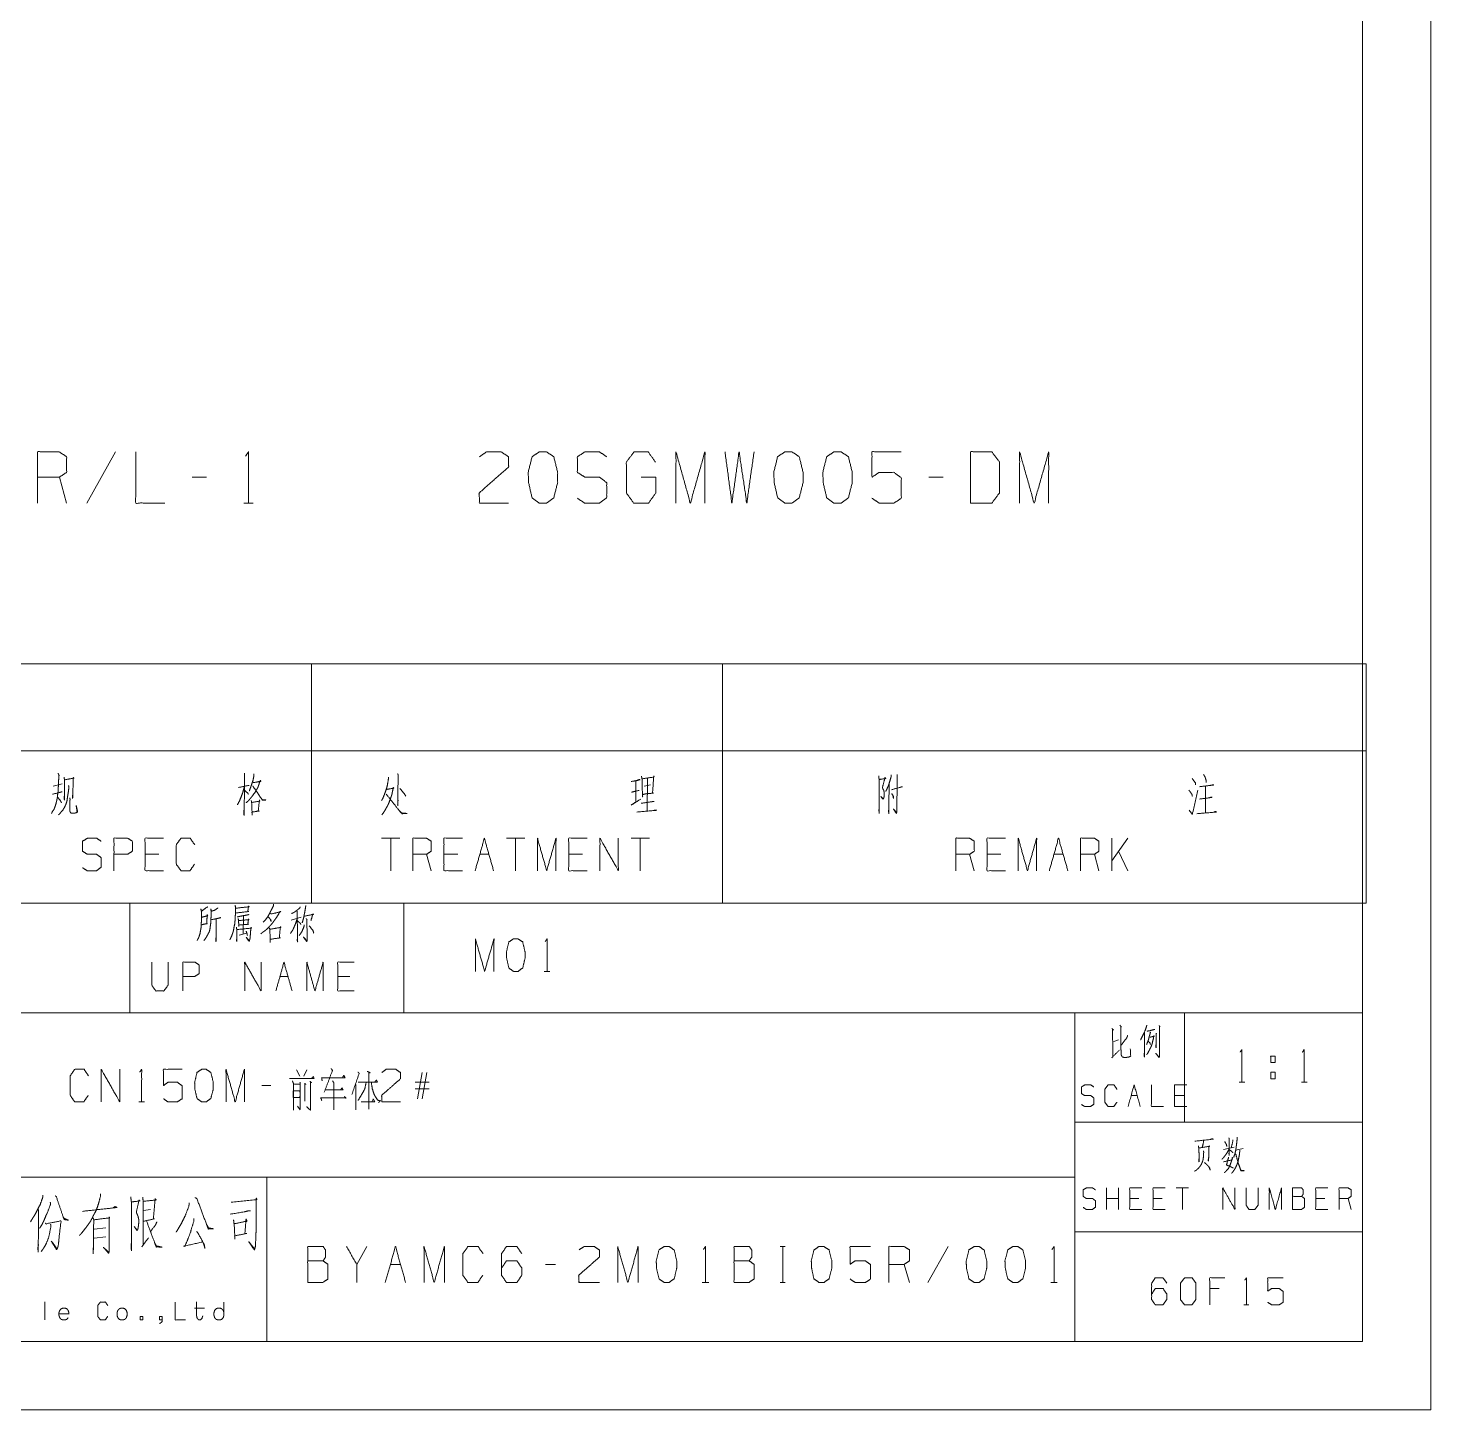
# Model space of a CAD drawing. Header units: millimetres. Extents: x 0 to 420, y 0 to 297.
# Drawn here: x 317.6 to 420, y 0 to 100.9 of the extents above; entities that cross this region are included whole.
import ezdxf

# ---------------------------------------------------------------- set-up
doc = ezdxf.new("R2010")
doc.units = ezdxf.units.MM
doc.layers.add('101', color=7, linetype='Continuous', true_color=0xffffff)

msp = doc.modelspace()

# ---------------------------------------------------------------- linework, layer by layer
at = {"layer": '101', "color": 133, "linetype": 'Continuous', "lineweight": 18}
for p, q in [((420, 0), (420, 297)), ((415, 5), (415, 292)), ((235, 37), (415, 37)), ((325, 37), (325, 29)), ((345, 37), (345, 29)), ((235, 29), (415, 29)), ((394, 29), (394, 5)), ((402, 29), (402, 21)), ((394, 21), (415, 21)), ((285, 17), (394, 17)), ((335, 17), (335, 5)), ((394, 13), (415, 13)), ((25, 5), (415, 5)), ((235, 5), (415, 5)), ((0, 0), (420, 0))]:
    msp.add_line(p, q, dxfattribs=at)
at = {"layer": '101', "color": 72, "linetype": 'Continuous', "lineweight": 18}
for p, q in [((323.97, 69.95), (321.86, 66.21)), ((320.39, 66.21), (319.86, 68.1)), ((330.61, 68.1), (329.55, 68.1)), ((384.39, 68.1), (383.33, 68.1)), ((333.33, 66.21), (334, 66.21)), ((313.28, 54.47), (338.28, 54.47)), ((338.28, 54.47), (368.28, 54.47)), ((338.28, 54.47), (338.28, 48.12)), ((368.28, 54.47), (415.28, 54.47)), ((368.28, 54.47), (368.28, 48.12)), ((415.28, 54.47), (415.28, 48.12)), ((313.28, 48.12), (338.28, 48.12)), ((338.28, 48.12), (368.28, 48.12)), ((338.28, 48.12), (338.28, 37)), ((368.28, 48.12), (368.28, 37)), ((368.28, 48.12), (415.28, 48.12)), ((415.28, 48.12), (415.28, 37)), ((362.79, 46.1), (362.77, 43.7)), ((319.41, 45.55), (320.07, 45.7)), ((362.56, 45.55), (363.03, 45.65)), ((403.54, 45.53), (403.54, 43.6)), ((344.73, 41.74), (343.39, 41.74)), ((344.06, 41.74), (344.06, 39.37)), ((353.84, 41.74), (352.5, 41.74)), ((353.17, 41.74), (353.17, 39.37)), ((362.94, 41.74), (361.6, 41.74)), ((362.27, 41.74), (362.27, 39.37)), ((397.86, 41.74), (396.7, 40.09)), ((396.7, 39.37), (396.7, 41.74)), ((327.13, 40.57), (326.12, 40.57)), ((347.01, 39.37), (346.67, 40.57)), ((348.95, 40.57), (347.94, 40.57)), ((350.55, 40.57), (351.23, 40.57)), ((358.06, 40.57), (357.05, 40.57)), ((386.66, 39.37), (386.32, 40.57)), ((388.6, 40.57), (387.59, 40.57)), ((392.48, 40.57), (393.15, 40.57)), ((395.76, 39.37), (395.43, 40.57)), ((397.86, 39.37), (397.19, 40.79)), ((313.28, 37), (338.28, 37)), ((338.28, 37), (368.28, 37)), ((368.28, 37), (415.28, 37)), ((333.3, 36.06), (333.28, 34.76)), ((336.79, 35.77), (337.51, 35.97)), ((333, 34.67), (333.55, 34.82)), ((355.25, 32.02), (355.68, 32.02)), ((335.96, 31.65), (336.56, 31.65)), ((341.08, 31.65), (340.19, 31.65)), ((396.85, 26.89), (397.18, 27.01)), ((337.17, 24.82), (337.41, 24.37)), ((337.93, 24.82), (337.71, 24.37)), ((346.01, 22.72), (346.34, 24.64)), ((346.7, 24.64), (346.36, 22.72)), ((408.3, 24.66), (408.3, 24.18)), ((408.3, 24.66), (408.63, 24.66)), ((335.31, 23.69), (334.64, 23.69)), ((341.51, 23.77), (341.51, 21.92)), ((346.86, 23.92), (345.85, 23.92)), ((405.99, 23.93), (406.41, 23.93)), ((410.54, 23.93), (410.96, 23.93)), ((340.77, 22.74), (340.68, 22.92)), ((342.76, 22.69), (342.67, 22.49)), ((346.86, 23.44), (345.85, 23.44)), ((398.11, 22.95), (398.56, 22.95)), ((401.95, 22.95), (401.28, 22.95)), ((325.66, 22.49), (326.08, 22.49)), ((337.25, 22.19), (337.43, 21.92)), ((404.85, 19.02), (405.64, 19.19)), ((405.76, 18.96), (406.3, 19.08)), ((396.32, 14.64), (396.32, 16.21)), ((397.2, 15.44), (396.32, 15.44)), ((397.2, 14.64), (397.2, 16.21)), ((398.68, 15.44), (398.01, 15.44)), ((400.38, 15.44), (399.71, 15.44)), ((402.3, 16.21), (401.41, 16.21)), ((401.85, 16.21), (401.85, 14.64)), ((412.26, 15.44), (411.59, 15.44)), ((414.18, 14.64), (413.95, 15.44)), ((323.93, 14.85), (323.73, 14.74)), ((326.51, 14.64), (326, 14.57)), ((323.25, 13.29), (322.39, 13.19)), ((322.39, 12.53), (323.25, 12.64)), ((342.31, 11.93), (341.57, 10.63)), ((372.49, 11.93), (372.86, 11.93)), ((372.69, 11.93), (372.69, 9.31)), ((384.75, 11.93), (383.26, 9.31)), ((344.03, 10.63), (344.77, 10.63)), ((356.09, 10.63), (355.35, 10.63)), ((381.92, 9.31), (381.55, 10.63)), ((366.8, 9.31), (367.27, 9.31)), ((372.49, 9.31), (372.86, 9.31)), ((392.26, 9.31), (392.72, 9.31)), ((404.54, 8.86), (403.85, 8.86)), ((318.79, 7.89), (318.79, 6.57)), ((329.73, 7.44), (330.46, 7.44)), ((406.35, 7.68), (406.7, 7.68))]:
    msp.add_line(p, q, dxfattribs=at)
for points, knots in [([(318.27, 66.21), (318.27, 69.95), (319.86, 69.95), (320.39, 69.59), (320.39, 68.45), (319.86, 68.1), (318.27, 68.1)], [0, 0, 0.400952, 0.571035, 0.639278, 0.761673, 0.829917, 1, 1]), ([(325.44, 69.95), (325.44, 66.21), (327.56, 66.21)], [0, 0, 0.638733, 1, 1]), ([(333.45, 69.63), (333.67, 69.95), (333.67, 66.21)], [0, 0, 0.09349, 1, 1]), ([(350.54, 69.59), (351.04, 69.95), (352.12, 69.95), (352.65, 69.59), (352.65, 68.84), (350.51, 66.95), (350.54, 66.21), (352.65, 66.21)], [0, 0, 0.069691, 0.192975, 0.265273, 0.350226, 0.674741, 0.759753, 1, 1]), ([(355.43, 66.21), (355.96, 66.6), (356.24, 67.7), (356.24, 68.45), (355.96, 69.59), (355.43, 69.95), (354.9, 69.95), (354.37, 69.59), (354.09, 68.45), (354.12, 67.7), (354.37, 66.6), (354.9, 66.21), (355.43, 66.21)], [0, 0, 0.067524, 0.18397, 0.260583, 0.380942, 0.446139, 0.500306, 0.565502, 0.685862, 0.762527, 0.878309, 0.945833, 1, 1]), ([(357.68, 66.56), (358.21, 66.21), (359.29, 66.21), (359.82, 66.6), (359.82, 67.7), (359.29, 68.1), (358.23, 68.1), (357.68, 68.45), (357.68, 69.59), (358.23, 69.95), (359.29, 69.95), (359.82, 69.59)], [0, 0, 0.068037, 0.184054, 0.25452, 0.372335, 0.4428, 0.555844, 0.626371, 0.748393, 0.81892, 0.931963, 1, 1]), ([(362.35, 68.1), (363.41, 68.1), (363.41, 66.95), (362.88, 66.21), (361.79, 66.21), (361.26, 66.95), (361.26, 69.2), (361.82, 69.95), (362.85, 69.95), (363.38, 69.2)], [0, 0, 0.103295, 0.214796, 0.30426, 0.410277, 0.499741, 0.718897, 0.809959, 0.910534, 1, 1]), ([(364.88, 66.21), (364.88, 69.95), (365.93, 66.21), (366.99, 69.95), (366.99, 66.21)], [0, 0, 0.245192, 0.5, 0.754808, 1, 1]), ([(368.46, 69.95), (368.96, 66.21), (369.49, 69.95), (370.05, 66.21), (370.58, 69.95)], [0, 0, 0.249745, 0.499742, 0.750004, 1, 1]), ([(373.35, 66.21), (373.88, 66.6), (374.16, 67.7), (374.16, 68.45), (373.88, 69.59), (373.35, 69.95), (372.83, 69.95), (372.3, 69.59), (372.02, 68.45), (372.05, 67.7), (372.3, 66.6), (372.83, 66.21), (373.35, 66.21)], [0, 0, 0.067527, 0.183973, 0.260585, 0.380944, 0.446144, 0.500306, 0.565506, 0.685865, 0.76253, 0.87831, 0.945837, 1, 1]), ([(376.94, 66.21), (377.47, 66.6), (377.75, 67.7), (377.75, 68.45), (377.47, 69.59), (376.94, 69.95), (376.41, 69.95), (375.88, 69.59), (375.6, 68.45), (375.63, 67.7), (375.88, 66.6), (376.41, 66.21), (376.94, 66.21)], [0, 0, 0.067524, 0.18397, 0.260583, 0.380942, 0.446139, 0.500306, 0.565502, 0.685862, 0.762527, 0.878309, 0.945833, 1, 1]), ([(379.19, 66.56), (379.72, 66.21), (380.8, 66.21), (381.33, 66.56), (381.33, 68.06), (380.8, 68.45), (379.72, 68.45), (379.19, 68.1), (379.19, 69.95), (381.33, 69.95)], [0, 0, 0.062229, 0.168343, 0.230572, 0.376815, 0.441266, 0.547379, 0.609609, 0.790489, 1, 1]), ([(386.39, 66.21), (387.94, 66.21), (388.5, 66.95), (388.5, 69.2), (387.94, 69.95), (386.39, 69.95), (386.39, 66.21)], [0, 0, 0.142134, 0.22716, 0.43179, 0.516817, 0.658951, 1, 1]), ([(389.97, 66.21), (389.97, 69.95), (391.03, 66.21), (392.09, 69.95), (392.09, 66.21)], [0, 0, 0.245192, 0.5, 0.754808, 1, 1]), ([(319.77, 46.48), (319.84, 46.33), (319.82, 46.25), (319.8, 45.75), (319.78, 45.4), (319.77, 45.15), (319.73, 44.9), (319.71, 44.68), (319.66, 44.45), (319.61, 44.25), (319.54, 44.03), (319.47, 43.85), (319.36, 43.7), (319.29, 43.55)], [0, 0, 0.054645, 0.080038, 0.244905, 0.360387, 0.442975, 0.526177, 0.600549, 0.676723, 0.744905, 0.822624, 0.884819, 0.945353, 1, 1]), ([(320.21, 46.2), (320.23, 46.03), (320.23, 44.53), (320.21, 44.63), (320.23, 44.88)], [0, 0, 0.086729, 0.826348, 0.876422, 1, 1]), ([(320.24, 46), (320.93, 46.13), (320.88, 46.18), (320.88, 46.05), (320.84, 45), (320.83, 44.63), (320.81, 44.75), (320.83, 44.88)], [0, 0, 0.271857, 0.300144, 0.348651, 0.756339, 0.902021, 0.951011, 1, 1]), ([(333.37, 46.5), (333.39, 46.35), (333.35, 43.43), (333.32, 43.55), (333.35, 43.88)], [0, 0, 0.04275, 0.870701, 0.907469, 1, 1]), ([(334.06, 46.45), (334.06, 46.3), (334.01, 46), (333.89, 45.65), (333.8, 45.38), (333.73, 45.2)], [0, 0, 0.115079, 0.348803, 0.633598, 0.855204, 1, 1]), ([(343.9, 46.2), (343.88, 46.05), (343.8, 45.55), (343.69, 45.2), (343.6, 44.95), (343.5, 44.7), (343.39, 44.5)], [0, 0, 0.084492, 0.368532, 0.573117, 0.721449, 0.873366, 1, 1]), ([(344.56, 46.45), (344.61, 46.33), (344.59, 46.2), (344.57, 44.13), (344.56, 44.25), (344.59, 44.53)], [0, 0, 0.049544, 0.095608, 0.852769, 0.898833, 1, 1]), ([(362.36, 46.28), (362.4, 46.08), (362.41, 45.45), (362.45, 44.75), (362.43, 44.93), (362.8, 45), (363.25, 45.03), (363.17, 45.05), (363.26, 46.3), (363.28, 46.23), (363.23, 46.2), (362.41, 46.08)], [0, 0, 0.042201, 0.172116, 0.317748, 0.354293, 0.432972, 0.524928, 0.540508, 0.800883, 0.816894, 0.829078, 1, 1]), ([(379.68, 46.3), (379.71, 46.05), (379.71, 43.55), (379.7, 43.78), (379.71, 43.95)], [0, 0, 0.080051, 0.872679, 0.944235, 1, 1]), ([(379.73, 46.03), (380.21, 46.1), (380.14, 46.18), (379.96, 45.45), (379.98, 45.35), (380.05, 45.23), (380.08, 45.1), (380.08, 44.8), (380.05, 44.68), (380, 44.58), (379.84, 44.78), (380.01, 44.63)], [0, 0, 0.176437, 0.214081, 0.48664, 0.523729, 0.576181, 0.623631, 0.733207, 0.780657, 0.821994, 0.915334, 1, 1]), ([(380.58, 46.38), (380.58, 46.2), (380.49, 45.9), (380.39, 45.58), (380.28, 45.33), (380.19, 45.15)], [0, 0, 0.134901, 0.375994, 0.639526, 0.848865, 1, 1]), ([(381.02, 46.4), (381.04, 46.23), (381, 43.8), (381, 43.65), (380.97, 43.55), (380.76, 43.88), (380.99, 43.6)], [0, 0, 0.048808, 0.721805, 0.763428, 0.792861, 0.900557, 1, 1]), ([(402.57, 46.1), (402.8, 45.78), (402.81, 45.63)], [0, 0, 0.724912, 1, 1]), ([(403.4, 46.4), (403.5, 46.23), (403.56, 46.05), (403.59, 45.95), (403.59, 45.8)], [0, 0, 0.317983, 0.602111, 0.766918, 1, 1]), ([(319.36, 44.95), (320.07, 45.13), (320.01, 45.13), (320, 45.1)], [0, 0, 0.896982, 0.962279, 1, 1]), ([(320.53, 45.58), (320.56, 45.5), (320.53, 45.2), (320.47, 44.83), (320.42, 44.48), (320.35, 44.25), (320.24, 44), (320.12, 43.8), (320.01, 43.68), (319.89, 43.53), (319.8, 43.45)], [0, 0, 0.035516, 0.164907, 0.327134, 0.478766, 0.579788, 0.696109, 0.796849, 0.867063, 0.950352, 1, 1]), ([(333.37, 45.5), (333.25, 45.08), (333.14, 44.78), (333.02, 44.48), (332.86, 44.18)], [0, 0, 0.310642, 0.533953, 0.76169, 1, 1]), ([(332.93, 45.45), (332.97, 45.45), (333.71, 45.6)], [0, 0, 0.044616, 1, 1]), ([(333.37, 45.25), (333.62, 45.03), (333.66, 44.95)], [0, 0, 0.80133, 1, 1]), ([(333.99, 45.85), (334.04, 45.8), (334.57, 45.9), (334.54, 45.98), (334.45, 45.73), (334.36, 45.45), (334.26, 45.28), (334.17, 45.13), (333.92, 44.78), (333.81, 44.65), (333.67, 44.48), (333.5, 44.33)], [0, 0, 0.027219, 0.228752, 0.259719, 0.358753, 0.466633, 0.54306, 0.608079, 0.768168, 0.829394, 0.913418, 1, 1]), ([(333.97, 45.55), (334.01, 45.53), (334.68, 44.53), (334.95, 44.53), (334.68, 44.55), (334.59, 44.68)], [0, 0, 0.022404, 0.645767, 0.782971, 0.920784, 1, 1]), ([(343.73, 45.3), (344.29, 45.4), (344.24, 45.45), (344.2, 45.23), (344.13, 44.9), (344.06, 44.7), (343.96, 44.43), (343.87, 44.2), (343.73, 43.95), (343.62, 43.75), (343.41, 43.45)], [0, 0, 0.202445, 0.228131, 0.308406, 0.425636, 0.500401, 0.604286, 0.689485, 0.790719, 0.870505, 1, 1]), ([(344.72, 45.38), (344.75, 45.35), (345.07, 44.95), (345.16, 44.8)], [0, 0, 0.059427, 0.761005, 1, 1]), ([(361.62, 45.88), (362.26, 46), (362.2, 46.03), (361.95, 45.93), (361.95, 44.38), (361.6, 44.15), (362.31, 44.6)], [0, 0, 0.171498, 0.186996, 0.257587, 0.667524, 0.778349, 1, 1]), ([(362.2, 45.23), (362.18, 45.23), (361.64, 45.1)], [0, 0, 0.030522, 1, 1]), ([(380.44, 45.7), (380.42, 43.53), (380.4, 43.73), (380.42, 43.88)], [0, 0, 0.860769, 0.940226, 1, 1]), ([(380.62, 45.28), (381.41, 45.5), (381.36, 45.5), (381.2, 45.43)], [0, 0, 0.783148, 0.833402, 1, 1]), ([(402.32, 45.25), (402.41, 45.15), (402.51, 45), (402.57, 44.9), (402.58, 44.8)], [0, 0, 0.250921, 0.596272, 0.809091, 1, 1]), ([(402.35, 43.78), (402.58, 43.5), (402.97, 45.25)], [0, 0, 0.166598, 1, 1]), ([(403.1, 45.5), (403.91, 45.6), (404.14, 45.63), (404.07, 45.65), (403.98, 45.6)], [0, 0, 0.667715, 0.856109, 0.917228, 1, 1]), ([(319.73, 44.75), (319.94, 44.48), (320.01, 44.33)], [0, 0, 0.676817, 1, 1]), ([(320.62, 44.68), (320.65, 44.58), (320.63, 44.5), (320.62, 43.8), (320.63, 43.7), (320.67, 43.63), (320.7, 43.58), (321, 43.58), (321.09, 43.6), (321.2, 43.65), (321.09, 44.13), (321.16, 43.63)], [0, 0, 0.040324, 0.069618, 0.335836, 0.374443, 0.405965, 0.42925, 0.543484, 0.578399, 0.622978, 0.808014, 1, 1]), ([(333.87, 44.5), (333.9, 44.33), (333.94, 43.43), (333.92, 43.65), (334.45, 43.73), (334.38, 43.73), (334.47, 44.55), (334.49, 44.45), (333.9, 44.35)], [0, 0, 0.051988, 0.314262, 0.379983, 0.535921, 0.556506, 0.798112, 0.827682, 1, 1]), ([(343.73, 44.95), (344.86, 43.53), (345.26, 43.55), (345.25, 43.55), (344.87, 43.58), (344.68, 43.75)], [0, 0, 0.632185, 0.773707, 0.779848, 0.909107, 1, 1]), ([(362.33, 44.3), (362.41, 44.3), (363.28, 44.43), (363.23, 44.43), (363.1, 44.4)], [0, 0, 0.077347, 0.843117, 0.889533, 1, 1]), ([(380.63, 45), (380.76, 44.78), (380.77, 44.63), (380.7, 44.9)], [0, 0, 0.371198, 0.589532, 1, 1]), ([(403.1, 44.6), (403.86, 44.7), (404.03, 44.73), (403.98, 44.75), (403.91, 44.73)], [0, 0, 0.710625, 0.87613, 0.930488, 1, 1]), ([(362.01, 43.65), (363.48, 43.78), (363.37, 43.8), (363.23, 43.75)], [0, 0, 0.850445, 0.913375, 1, 1]), ([(402.9, 43.53), (404.32, 43.65), (404.28, 43.7), (404.12, 43.63)], [0, 0, 0.856874, 0.893835, 1, 1]), ([(321.55, 39.59), (321.89, 39.37), (322.58, 39.37), (322.91, 39.62), (322.91, 40.32), (322.58, 40.57), (321.91, 40.57), (321.55, 40.79), (321.55, 41.52), (321.91, 41.74), (322.58, 41.74), (322.91, 41.52)], [0, 0, 0.068037, 0.184056, 0.254519, 0.372335, 0.442798, 0.555842, 0.62637, 0.748394, 0.818921, 0.931966, 1, 1]), ([(323.85, 39.37), (323.85, 41.74), (324.85, 41.74), (325.19, 41.52), (325.19, 40.79), (324.84, 40.57), (323.85, 40.57)], [0, 0, 0.401146, 0.571314, 0.639589, 0.762044, 0.832818, 1, 1]), ([(327.47, 39.37), (326.12, 39.37), (326.12, 41.74), (327.47, 41.74)], [0, 0, 0.26539, 0.73461, 1, 1]), ([(329.73, 39.84), (329.39, 39.37), (328.74, 39.37), (328.4, 39.84), (328.4, 41.27), (328.74, 41.74), (329.41, 41.74), (329.74, 41.27)], [0, 0, 0.11457, 0.243368, 0.357936, 0.638584, 0.753151, 0.88543, 1, 1]), ([(345.67, 39.37), (345.67, 41.74), (346.67, 41.74), (347.01, 41.52), (347.01, 40.79), (346.67, 40.57), (345.67, 40.57)], [0, 0, 0.400951, 0.571036, 0.639278, 0.761674, 0.829915, 1, 1]), ([(349.29, 39.37), (347.94, 39.37), (347.94, 41.74), (349.29, 41.74)], [0, 0, 0.26539, 0.73461, 1, 1]), ([(350.22, 39.37), (350.89, 41.74), (351.56, 39.37)], [0, 0, 0.500001, 1, 1]), ([(354.77, 39.37), (354.77, 41.74), (355.44, 39.37), (356.12, 41.74), (356.12, 39.37)], [0, 0, 0.245192, 0.500001, 0.754808, 1, 1]), ([(358.39, 39.37), (357.05, 39.37), (357.05, 41.74), (358.39, 41.74)], [0, 0, 0.26539, 0.73461, 1, 1]), ([(359.33, 39.37), (359.33, 41.74), (360.67, 39.37), (360.67, 41.74)], [0, 0, 0.317574, 0.682426, 1, 1]), ([(385.31, 39.37), (385.31, 41.74), (386.32, 41.74), (386.66, 41.52), (386.66, 40.79), (386.32, 40.57), (385.31, 40.57)], [0, 0, 0.400951, 0.571036, 0.639278, 0.761674, 0.829915, 1, 1]), ([(388.93, 39.37), (387.59, 39.37), (387.59, 41.74), (388.93, 41.74)], [0, 0, 0.26539, 0.73461, 1, 1]), ([(389.87, 39.37), (389.87, 41.74), (390.54, 39.37), (391.21, 41.74), (391.21, 39.37)], [0, 0, 0.245192, 0.500001, 0.754808, 1, 1]), ([(392.14, 39.37), (392.81, 41.74), (393.49, 39.37)], [0, 0, 0.499999, 1, 1]), ([(394.42, 39.37), (394.42, 41.74), (395.43, 41.74), (395.76, 41.52), (395.76, 40.79), (395.43, 40.57), (394.42, 40.57)], [0, 0, 0.400951, 0.571036, 0.639278, 0.761674, 0.829915, 1, 1]), ([(335.5, 36.92), (335.48, 36.77), (335.29, 36.41), (335.18, 36.19), (335.06, 35.99), (334.9, 35.77), (334.75, 35.62)], [0, 0, 0.101774, 0.363754, 0.525154, 0.678922, 0.85608, 1, 1]), ([(330.7, 36.74), (330.64, 36.7), (330.22, 36.41), (330.19, 36.59), (330.24, 36.41), (330.24, 35.84), (330.22, 35.48), (330.21, 35.24), (330.17, 35), (330.13, 34.78), (330.06, 34.56), (329.99, 34.4), (329.92, 34.27)], [0, 0, 0.024363, 0.186803, 0.243942, 0.302154, 0.485023, 0.597668, 0.675194, 0.753199, 0.825098, 0.89819, 0.953346, 1, 1]), ([(330.27, 35.42), (330.3, 35.44), (330.66, 35.51), (330.61, 35.48), (330.66, 36.17), (330.69, 36.08), (330.25, 35.97)], [0, 0, 0.022681, 0.239273, 0.269981, 0.676983, 0.732557, 1, 1]), ([(331.44, 36.65), (331.19, 36.48), (330.95, 36.41), (330.92, 36.59), (330.95, 36.32), (330.94, 36.06), (330.92, 35.77), (330.91, 35.53), (330.88, 35.31), (330.85, 35.07), (330.8, 34.89), (330.72, 34.76), (330.64, 34.6), (330.56, 34.47), (330.49, 34.36), (330.41, 34.27)], [0, 0, 0.096323, 0.172941, 0.229419, 0.31342, 0.396988, 0.487497, 0.564127, 0.634338, 0.711438, 0.768976, 0.817389, 0.871906, 0.920319, 0.962889, 1, 1]), ([(330.94, 35.79), (331.64, 35.93), (331.59, 35.95), (331.52, 35.9)], [0, 0, 0.834821, 0.895271, 1, 1]), ([(332.7, 36.85), (332.72, 36.65), (332.72, 36.3), (332.7, 35.97), (332.69, 35.75), (332.66, 35.46), (332.61, 35.22), (332.56, 34.95), (332.5, 34.76), (332.42, 34.56), (332.3, 34.31)], [0, 0, 0.076502, 0.212087, 0.33934, 0.424292, 0.535105, 0.630037, 0.733301, 0.813245, 0.895183, 1, 1]), ([(332.75, 36.63), (333.72, 36.74), (333.67, 36.79), (333.62, 36.39), (333.7, 36.39), (332.73, 36.28)], [0, 0, 0.39108, 0.416924, 0.577585, 0.60892, 1, 1]), ([(333.7, 36.19), (333.65, 36.15), (333.26, 36.08), (333.05, 36.04), (332.84, 35.99)], [0, 0, 0.07226, 0.516589, 0.766867, 1, 1]), ([(332.92, 35.88), (332.94, 35.73), (332.97, 35.29), (332.95, 35.4), (333.69, 35.46), (333.62, 35.46), (333.67, 35.86), (333.7, 35.79), (332.94, 35.73)], [0, 0, 0.056493, 0.217482, 0.258028, 0.525926, 0.548635, 0.694164, 0.720796, 1, 1]), ([(335.28, 36.24), (335.32, 36.21), (336.03, 36.37), (335.98, 36.41), (335.86, 36.19), (335.71, 35.95), (335.57, 35.75), (335.42, 35.55), (335.25, 35.35), (335.06, 35.15), (334.86, 34.98), (334.7, 34.87), (334.57, 34.76)], [0, 0, 0.017093, 0.254607, 0.275864, 0.359626, 0.452278, 0.53264, 0.616084, 0.70281, 0.792986, 0.881828, 0.944963, 1, 1]), ([(335.11, 35.99), (335.14, 35.97), (335.31, 35.77), (335.32, 35.66), (335.26, 35.82)], [0, 0, 0.066028, 0.519581, 0.712132, 1, 1]), ([(337.23, 35.86), (337.13, 35.57), (337.03, 35.33), (336.93, 35.09), (336.84, 34.95), (336.73, 34.78)], [0, 0, 0.251918, 0.474133, 0.691326, 0.826694, 1, 1]), ([(337.45, 36.74), (337.42, 36.65), (337.21, 36.48), (336.99, 36.32), (336.81, 36.24)], [0, 0, 0.111856, 0.433086, 0.752703, 1, 1]), ([(337.23, 36.41), (337.24, 34.67), (337.26, 34.18), (337.23, 34.27), (337.24, 34.47)], [0, 0, 0.691283, 0.883884, 0.921006, 1, 1]), ([(337.85, 36.83), (337.84, 36.72), (337.76, 36.26), (337.7, 35.95), (337.59, 35.57)], [0, 0, 0.086565, 0.451629, 0.696477, 1, 1]), ([(337.88, 35.88), (337.96, 35.77), (337.93, 35.79), (337.95, 34.62), (337.95, 34.34), (337.93, 34.18), (337.68, 34.54), (337.93, 34.23)], [0, 0, 0.051679, 0.0663, 0.513636, 0.62335, 0.682727, 0.848099, 1, 1]), ([(337.73, 36.04), (338.43, 36.19), (338.37, 36.21), (338.23, 35.73)], [0, 0, 0.557066, 0.608364, 1, 1]), ([(331.3, 35.84), (331.3, 34.2), (331.28, 34.31), (331.3, 34.49)], [0, 0, 0.849783, 0.907773, 1, 1]), ([(332.8, 35.24), (332.81, 35.04), (332.83, 34.54), (332.81, 34.2), (332.8, 34.29), (332.83, 34.51)], [0, 0, 0.147473, 0.523365, 0.768667, 0.835021, 1, 1]), ([(332.83, 35.07), (333.89, 35.18), (333.86, 35.24), (333.84, 35.13), (333.8, 34.62), (333.78, 34.42), (333.72, 34.2), (333.51, 34.49), (333.73, 34.27)], [0, 0, 0.374082, 0.399749, 0.438831, 0.617591, 0.687459, 0.767888, 0.891106, 1, 1]), ([(333.5, 34.95), (333.56, 34.78), (333.59, 34.65)], [0, 0, 0.57922, 1, 1]), ([(335.18, 35.2), (335.22, 35.13), (335.25, 34.58), (335.26, 34.51), (335.26, 34.12), (335.25, 34.29), (335.25, 34.36), (336.01, 34.47), (335.92, 34.47), (336, 35.29), (336.03, 35.24), (335.98, 35.22), (335.23, 35.09)], [0, 0, 0.018828, 0.160986, 0.178486, 0.280676, 0.326272, 0.343304, 0.542023, 0.56611, 0.777126, 0.791033, 0.804348, 1, 1]), ([(337.24, 35.71), (337.45, 35.53), (337.49, 35.44)], [0, 0, 0.729109, 1, 1]), ([(337.74, 35.42), (337.73, 35.31), (337.56, 34.91), (337.38, 34.65)], [0, 0, 0.129619, 0.632948, 1, 1]), ([(338.1, 35.35), (338.38, 35), (338.43, 34.82)], [0, 0, 0.711821, 1, 1]), ([(350.24, 32.02), (350.24, 34.39), (350.91, 32.02), (351.59, 34.39), (351.59, 32.02)], [0, 0, 0.245192, 0.500001, 0.754808, 1, 1]), ([(353.35, 32.02), (353.69, 32.27), (353.86, 32.97), (353.86, 33.44), (353.69, 34.17), (353.35, 34.39), (353.01, 34.39), (352.68, 34.17), (352.5, 33.44), (352.52, 32.97), (352.68, 32.27), (353.01, 32.02), (353.35, 32.02)], [0, 0, 0.06753, 0.183975, 0.260587, 0.380945, 0.446147, 0.50031, 0.565507, 0.685867, 0.762532, 0.878313, 0.945837, 1, 1]), ([(355.33, 34.19), (355.47, 34.39), (355.47, 32.02)], [0, 0, 0.093486, 1, 1]), ([(326.61, 32.69), (326.61, 31.01), (326.9, 30.59), (327.49, 30.59), (327.8, 31.01), (327.8, 32.69)], [0, 0, 0.337151, 0.438599, 0.557782, 0.662849, 1, 1]), ([(328.88, 30.59), (328.88, 32.69), (329.77, 32.69), (330.06, 32.49), (330.06, 31.85), (329.75, 31.65), (328.88, 31.65)], [0, 0, 0.401145, 0.571312, 0.639588, 0.762043, 0.832818, 1, 1]), ([(333.4, 30.59), (333.4, 32.69), (334.59, 30.59), (334.59, 32.69)], [0, 0, 0.317574, 0.682426, 1, 1]), ([(337.93, 30.59), (337.93, 32.69), (338.52, 30.59), (339.12, 32.69), (339.12, 30.59)], [0, 0, 0.245192, 0.5, 0.754808, 1, 1]), ([(341.38, 30.59), (340.19, 30.59), (340.19, 32.69), (341.38, 32.69)], [0, 0, 0.265389, 0.734611, 1, 1]), ([(396.69, 27.86), (396.84, 27.74), (396.75, 27.78), (396.78, 25.79), (396.69, 25.71), (397.25, 26.27)], [0, 0, 0.060255, 0.090729, 0.71461, 0.752496, 1, 1]), ([(397.29, 28.09), (397.41, 27.94), (397.37, 27.99), (397.37, 27.55), (397.37, 26.72), (397.37, 26.43), (397.37, 26.33), (397.38, 25.94), (397.43, 25.83), (397.48, 25.77), (397.62, 25.73), (397.88, 25.75), (398.07, 25.81), (398.08, 25.83), (398.05, 26.37)], [0, 0, 0.050887, 0.067372, 0.186117, 0.412297, 0.49146, 0.519733, 0.627243, 0.657954, 0.681266, 0.718981, 0.791172, 0.845841, 0.852766, 1, 1]), ([(399.25, 28.09), (399.24, 27.99), (399.06, 27.53), (398.92, 27.26), (398.8, 27.01)], [0, 0, 0.089071, 0.50498, 0.766001, 1, 1]), ([(399.27, 27.68), (399.3, 27.66), (399.33, 27.66), (399.84, 27.78), (399.8, 27.78), (399.72, 27.74)], [0, 0, 0.049781, 0.090425, 0.822292, 0.883256, 1, 1]), ([(400.15, 28.07), (400.21, 27.99), (400.18, 27.97), (400.19, 25.92), (400.19, 25.9), (400.18, 25.77), (400.15, 25.73), (399.91, 26.04), (400.15, 25.75), (400.18, 25.83)], [0, 0, 0.031371, 0.042462, 0.676474, 0.682878, 0.721568, 0.737253, 0.857567, 0.972831, 1, 1]), ([(397.37, 26.62), (397.79, 27.16), (397.86, 27.34)], [0, 0, 0.773965, 1, 1]), ([(399.09, 27.53), (399.08, 25.77), (399.06, 25.9), (399.06, 25.92), (399.08, 26.1)], [0, 0, 0.841012, 0.900786, 0.910681, 1, 1]), ([(399.5, 27.61), (399.52, 27.57), (399.44, 27.28), (399.37, 27.01), (399.3, 26.83), (399.24, 26.68)], [0, 0, 0.044894, 0.350479, 0.635591, 0.840224, 1, 1]), ([(399.5, 27.22), (399.8, 27.28), (399.77, 27.34), (399.74, 27.12), (399.68, 26.91), (399.65, 26.74), (399.59, 26.58), (399.52, 26.43), (399.44, 26.27), (399.37, 26.14), (399.3, 26), (399.24, 25.94)], [0, 0, 0.158182, 0.194476, 0.315844, 0.42957, 0.518473, 0.611328, 0.697146, 0.792858, 0.869066, 0.954883, 1, 1]), ([(399.36, 26.91), (399.49, 26.79), (399.52, 26.68)], [0, 0, 0.6273, 1, 1]), ([(399.93, 27.51), (399.96, 27.47), (399.93, 27.45), (399.93, 26.45), (399.91, 26.56), (399.93, 26.68)], [0, 0, 0.038712, 0.066083, 0.824707, 0.904517, 1, 1]), ([(406.06, 26.11), (406.2, 26.31), (406.2, 23.93)], [0, 0, 0.093486, 1, 1]), ([(408.3, 25.36), (408.3, 25.83), (408.63, 25.83), (408.63, 25.36), (408.3, 25.36)], [0, 0, 0.2929, 0.5, 0.7929, 1, 1]), ([(410.61, 26.11), (410.75, 26.31), (410.75, 23.93)], [0, 0, 0.093486, 1, 1]), ([(321.97, 22.97), (321.64, 22.49), (320.98, 22.49), (320.65, 22.97), (320.65, 24.39), (320.98, 24.87), (321.66, 24.87), (321.99, 24.39)], [0, 0, 0.11457, 0.243368, 0.357935, 0.638583, 0.75315, 0.885433, 1, 1]), ([(322.92, 22.49), (322.92, 24.87), (324.27, 22.49), (324.27, 24.87)], [0, 0, 0.317574, 0.682426, 1, 1]), ([(325.73, 24.67), (325.87, 24.87), (325.87, 22.49)], [0, 0, 0.093486, 1, 1]), ([(327.46, 22.72), (327.8, 22.49), (328.48, 22.49), (328.82, 22.72), (328.82, 23.67), (328.48, 23.92), (327.8, 23.92), (327.46, 23.69), (327.46, 24.87), (328.82, 24.87)], [0, 0, 0.062229, 0.168343, 0.230572, 0.376816, 0.441266, 0.54738, 0.609609, 0.790489, 1, 1]), ([(330.58, 22.49), (330.92, 22.74), (331.1, 23.44), (331.1, 23.92), (330.92, 24.64), (330.58, 24.87), (330.25, 24.87), (329.91, 24.64), (329.74, 23.92), (329.75, 23.44), (329.91, 22.74), (330.25, 22.49), (330.58, 22.49)], [0, 0, 0.067524, 0.18397, 0.260582, 0.380941, 0.446138, 0.500304, 0.565503, 0.685862, 0.762527, 0.878307, 0.945834, 1, 1]), ([(332.03, 22.49), (332.03, 24.87), (332.7, 22.49), (333.37, 24.87), (333.37, 22.49)], [0, 0, 0.245192, 0.5, 0.754808, 1, 1]), ([(339.71, 24.92), (339.8, 24.79), (339.2, 23.19)], [0, 0, 0.082209, 1, 1]), ([(341.65, 24.67), (341.75, 24.57), (341.22, 23.04)], [0, 0, 0.082809, 1, 1]), ([(342.34, 24.72), (342.55, 24.62), (342.46, 24.59), (342.46, 21.97)], [0, 0, 0.079453, 0.11057, 1, 1]), ([(343.41, 24.64), (343.73, 24.87), (344.42, 24.87), (344.76, 24.64), (344.76, 24.17), (343.39, 22.97), (343.41, 22.49), (344.76, 22.49)], [0, 0, 0.069691, 0.192979, 0.265274, 0.350227, 0.67474, 0.759753, 1, 1]), ([(408.63, 24.66), (408.63, 24.18), (408.3, 24.18)], [0, 0, 0.585801, 1, 1]), ([(336.67, 24.19), (338.46, 24.19), (338.4, 24.34), (338.28, 24.22)], [0, 0, 0.842002, 0.917042, 1, 1]), ([(336.88, 24.02), (336.95, 23.84), (336.95, 21.89), (336.95, 23.79), (337.43, 23.79), (337.43, 23.92), (337.43, 21.92), (337.43, 23.29), (336.94, 23.29), (336.94, 22.82), (337.41, 22.82)], [0, 0, 0.019945, 0.226009, 0.426789, 0.477219, 0.490428, 0.701776, 0.847078, 0.899375, 0.94957, 1, 1]), ([(337.77, 23.84), (337.86, 23.77), (337.79, 23.79), (337.79, 22.54)], [0, 0, 0.080439, 0.13248, 1, 1]), ([(338.16, 23.99), (338.28, 23.89), (338.19, 23.97), (338.19, 21.89), (337.91, 22.14)], [0, 0, 0.05833, 0.100825, 0.861604, 1, 1]), ([(339.04, 24.04), (339.02, 24.24), (340.72, 24.24), (340.63, 24.44), (340.54, 24.27)], [0, 0, 0.086832, 0.820652, 0.915212, 1, 1]), ([(339.81, 24.02), (339.9, 23.89), (339.9, 21.92)], [0, 0, 0.071934, 1, 1]), ([(341.67, 23.92), (343.08, 23.92), (343.01, 24.09), (342.9, 23.97)], [0, 0, 0.800379, 0.907216, 1, 1]), ([(342.25, 23.87), (342.16, 23.44), (341.93, 23.02), (341.67, 22.59)], [0, 0, 0.3061, 0.646782, 1, 1]), ([(342.64, 23.89), (342.71, 23.44), (342.85, 23.02), (343.1, 22.62), (343.26, 22.57), (343.31, 22.59), (343.17, 22.44)], [0, 0, 0.252323, 0.500431, 0.760971, 0.853329, 0.88581, 1, 1]), ([(394.48, 22.3), (394.71, 22.16), (395.16, 22.16), (395.39, 22.32), (395.39, 22.78), (395.16, 22.95), (394.72, 22.95), (394.48, 23.1), (394.48, 23.58), (394.72, 23.73), (395.16, 23.73), (395.39, 23.58)], [0, 0, 0.068029, 0.184052, 0.254519, 0.372337, 0.442804, 0.555843, 0.62637, 0.748396, 0.818923, 0.931962, 1, 1]), ([(397.07, 22.47), (396.85, 22.16), (396.42, 22.16), (396.19, 22.47), (396.19, 23.41), (396.42, 23.73), (396.86, 23.73), (397.08, 23.41)], [0, 0, 0.114571, 0.243364, 0.357935, 0.638587, 0.753157, 0.885429, 1, 1]), ([(397.89, 22.16), (398.33, 23.73), (398.78, 22.16)], [0, 0, 0.499998, 1, 1]), ([(399.59, 23.73), (399.59, 22.16), (400.48, 22.16)], [0, 0, 0.638737, 1, 1]), ([(402.17, 22.16), (401.28, 22.16), (401.28, 23.73), (402.17, 23.73)], [0, 0, 0.265388, 0.734612, 1, 1]), ([(339.02, 22.59), (338.95, 22.79), (340.79, 22.79), (340.68, 22.84)], [0, 0, 0.097863, 0.945912, 1, 1]), ([(339.27, 23.37), (340.57, 23.37), (340.49, 23.52), (340.4, 23.37)], [0, 0, 0.789758, 0.894879, 1, 1]), ([(341.9, 22.49), (342.89, 22.49), (342.76, 22.72)], [0, 0, 0.794014, 1, 1]), ([(402.76, 19.62), (404.11, 19.77), (404.05, 19.79), (403.9, 19.77)], [0, 0, 0.865805, 0.905503, 1, 1]), ([(403.38, 19.68), (403.4, 19.56), (403.3, 19.17)], [0, 0, 0.238943, 1, 1]), ([(404.94, 19.6), (405.07, 19.37), (405.1, 19.23)], [0, 0, 0.640215, 1, 1]), ([(405.25, 19.87), (405.28, 19.73), (405.28, 18.59), (405.25, 18.73), (405.28, 18.86)], [0, 0, 0.094654, 0.823642, 0.918295, 1, 1]), ([(405.54, 19.73), (405.54, 19.62), (405.42, 19.15)], [0, 0, 0.174306, 1, 1]), ([(405.85, 19.91), (405.85, 19.79), (405.83, 19.56), (405.79, 19.27), (405.75, 18.96), (405.69, 18.71), (405.61, 18.48), (405.6, 18.42)], [0, 0, 0.081859, 0.232244, 0.425428, 0.632112, 0.800315, 0.957949, 1, 1]), ([(403.39, 18.92), (403.42, 18.79), (403.4, 18.75), (403.39, 18.46), (403.35, 18.21), (403.3, 18.07), (403.23, 17.92), (403.14, 17.78), (402.99, 17.61), (402.85, 17.49), (402.73, 17.43)], [0, 0, 0.073225, 0.098424, 0.26494, 0.409696, 0.496581, 0.589734, 0.686975, 0.813798, 0.923947, 1, 1]), ([(403.02, 19.29), (403.05, 19.12), (403.07, 18.69), (403.07, 18.11), (403.05, 18.19), (403.05, 18.34)], [0, 0, 0.119124, 0.427225, 0.837795, 0.897357, 1, 1]), ([(403.05, 19.12), (403.84, 19.25), (403.8, 19.29), (403.78, 18.94), (403.78, 18.57), (403.77, 18.34), (403.76, 18.15), (403.74, 18.23), (403.77, 18.42)], [0, 0, 0.351985, 0.378535, 0.533494, 0.697427, 0.797815, 0.880034, 0.917028, 1, 1]), ([(405.26, 19.04), (405.13, 18.81), (405, 18.61), (404.87, 18.44), (404.74, 18.3)], [0, 0, 0.287231, 0.555137, 0.786182, 1, 1]), ([(404.85, 18.11), (405.48, 18.26), (405.5, 18.44), (405.5, 18.36), (405.42, 18.11), (405.32, 17.84), (405.22, 17.63), (405.1, 17.51), (405, 17.39), (404.93, 17.32)], [0, 0, 0.304469, 0.392577, 0.431617, 0.55371, 0.68947, 0.798366, 0.878841, 0.95475, 1, 1]), ([(405.23, 18.46), (405.07, 17.88), (405.17, 17.84), (405.29, 17.8), (405.41, 17.74), (405.56, 17.66)], [0, 0, 0.52911, 0.626299, 0.735529, 0.852099, 1, 1]), ([(405.28, 19), (405.45, 18.88), (405.54, 18.77)], [0, 0, 0.613115, 1, 1]), ([(406.05, 18.96), (406.01, 18.61), (405.96, 18.36), (405.92, 18.15), (405.86, 17.97), (405.75, 17.72), (405.64, 17.53), (405.53, 17.37), (405.44, 17.28)], [0, 0, 0.194372, 0.332632, 0.448612, 0.555646, 0.70616, 0.822691, 0.933849, 1, 1]), ([(405.73, 18.69), (405.76, 18.65), (405.91, 18.07), (406.01, 17.8), (406.11, 17.51), (406.14, 17.45), (406.36, 17.47), (406.14, 17.49), (406.07, 17.61)], [0, 0, 0.026719, 0.341743, 0.493482, 0.655462, 0.691641, 0.807838, 0.924035, 1, 1]), ([(403.46, 18.07), (403.67, 17.88), (403.78, 17.76), (403.84, 17.68), (403.89, 17.51), (403.8, 17.72)], [0, 0, 0.292983, 0.473566, 0.58085, 0.762107, 1, 1]), ([(318.66, 15.67), (318.64, 15.5), (318.47, 15.02), (318.29, 14.67), (318.08, 14.26), (317.9, 13.98), (317.76, 13.74)], [0, 0, 0.081145, 0.319756, 0.499049, 0.71731, 0.868474, 1, 1]), ([(319.56, 15.64), (319.64, 15.57), (320.2, 13.91), (320.54, 13.85), (320.22, 13.98), (320.12, 14.12)], [0, 0, 0.037083, 0.681737, 0.810185, 0.937687, 1, 1]), ([(322.86, 15.78), (322.86, 15.61), (322.71, 15.02), (322.56, 14.6), (322.42, 14.33), (322.15, 13.81), (321.76, 13.26), (321.49, 12.91), (321.32, 12.74)], [0, 0, 0.049752, 0.224095, 0.350741, 0.440842, 0.608966, 0.803946, 0.929998, 1, 1]), ([(325.07, 15.57), (325.12, 15.16), (325.12, 11.64), (325.1, 11.91), (325.12, 12.22)], [0, 0, 0.092137, 0.86992, 0.931161, 1, 1]), ([(325.95, 15.54), (325.98, 15.23), (325.98, 12.05), (325.88, 11.91), (326.37, 12.57)], [0, 0, 0.069653, 0.779472, 0.817267, 1, 1]), ([(326, 15.23), (326.95, 15.33), (326.85, 15.43), (326.73, 13.95), (326.81, 13.95), (326.03, 13.78)], [0, 0, 0.276542, 0.317649, 0.747834, 0.768982, 1, 1]), ([(329.78, 15.5), (329.9, 15.43), (330.73, 13.22), (331.12, 13.22), (330.76, 13.29), (330.61, 13.54)], [0, 0, 0.039541, 0.705119, 0.815247, 0.920311, 1, 1]), ([(332.41, 15.16), (334.29, 15.36), (334.24, 15.47), (334.22, 14.95), (334.22, 13.02), (334.19, 12.26), (334.17, 11.91), (334.12, 11.74), (334.1, 11.67), (333.68, 12.29), (334.1, 11.78)], [0, 0, 0.261649, 0.277493, 0.349233, 0.616764, 0.72192, 0.769813, 0.794636, 0.80477, 0.908172, 1, 1]), ([(394.61, 14.79), (394.83, 14.64), (395.29, 14.64), (395.51, 14.81), (395.51, 15.27), (395.29, 15.44), (394.84, 15.44), (394.61, 15.59), (394.61, 16.07), (394.84, 16.21), (395.29, 16.21), (395.51, 16.07)], [0, 0, 0.068036, 0.184055, 0.25452, 0.372334, 0.442799, 0.555845, 0.62637, 0.748393, 0.818918, 0.931964, 1, 1]), ([(398.9, 14.64), (398.01, 14.64), (398.01, 16.21), (398.9, 16.21)], [0, 0, 0.265394, 0.734606, 1, 1]), ([(400.6, 14.64), (399.71, 14.64), (399.71, 16.21), (400.6, 16.21)], [0, 0, 0.265394, 0.734606, 1, 1]), ([(404.8, 14.64), (404.8, 16.21), (405.69, 14.64), (405.69, 16.21)], [0, 0, 0.317573, 0.682427, 1, 1]), ([(406.5, 16.21), (406.5, 14.96), (406.71, 14.64), (407.15, 14.64), (407.39, 14.96), (407.39, 16.21)], [0, 0, 0.337149, 0.438598, 0.557784, 0.662851, 1, 1]), ([(408.2, 14.64), (408.2, 16.21), (408.64, 14.64), (409.09, 16.21), (409.09, 14.64)], [0, 0, 0.245192, 0.5, 0.754808, 1, 1]), ([(409.89, 15.59), (409.89, 16.21), (410.56, 16.21), (410.67, 16.07), (410.67, 15.75), (410.56, 15.59), (409.89, 15.59), (409.89, 14.64), (410.55, 14.64), (410.77, 14.79), (410.77, 15.44), (410.56, 15.59)], [0, 0, 0.115917, 0.238849, 0.272472, 0.330431, 0.366588, 0.48952, 0.663395, 0.784173, 0.833491, 0.952457, 1, 1]), ([(412.48, 14.64), (411.59, 14.64), (411.59, 16.21), (412.48, 16.21)], [0, 0, 0.265394, 0.734606, 1, 1]), ([(413.29, 14.64), (413.29, 16.21), (413.95, 16.21), (414.18, 16.07), (414.18, 15.59), (413.95, 15.44), (413.29, 15.44)], [0, 0, 0.400946, 0.571032, 0.639276, 0.76167, 0.829914, 1, 1]), ([(318.34, 14.64), (318.32, 11.53), (318.29, 11.81), (318.34, 12.09)], [0, 0, 0.847819, 0.923473, 1, 1]), ([(319.2, 15.16), (319.22, 15.02), (319, 14.43), (318.9, 14.23), (318.76, 13.88), (318.61, 13.57), (318.42, 13.26)], [0, 0, 0.067376, 0.368459, 0.478481, 0.658655, 0.823687, 1, 1]), ([(321.54, 14.5), (324.07, 14.78), (323.93, 14.85)], [0, 0, 0.940373, 1, 1]), ([(325.15, 15.19), (325.76, 15.26), (325.68, 15.33), (325.49, 14.47), (325.49, 14.4), (325.54, 14.29), (325.61, 14.12), (325.66, 13.88), (325.66, 13.67), (325.63, 13.43), (325.61, 13.26), (325.54, 13.09), (325.32, 13.4), (325.54, 13.12)], [0, 0, 0.163217, 0.189966, 0.425153, 0.443504, 0.473935, 0.523769, 0.589296, 0.644349, 0.708905, 0.755239, 0.805074, 0.906208, 1, 1]), ([(329.34, 15.12), (329.32, 14.88), (329.05, 14.19), (328.8, 13.67), (328.56, 13.26), (328.39, 12.98)], [0, 0, 0.102841, 0.416511, 0.658903, 0.86249, 1, 1]), ([(332.34, 14.29), (333.8, 14.54), (333.66, 14.54), (333.39, 14.47)], [0, 0, 0.777945, 0.854701, 1, 1]), ([(319.22, 13.57), (319.25, 13.43), (319.08, 12.57), (318.88, 12.09), (318.71, 11.81), (318.54, 11.57)], [0, 0, 0.064861, 0.471799, 0.712904, 0.863113, 1, 1]), ([(318.83, 13.64), (318.9, 13.57), (318.95, 13.6), (319.98, 13.81), (319.83, 12.47), (319.78, 11.98), (319.71, 11.78), (319.66, 11.71), (319.27, 12.33), (319.69, 11.78)], [0, 0, 0.021075, 0.033595, 0.252602, 0.536206, 0.63793, 0.683936, 0.701643, 0.855333, 1, 1]), ([(322.32, 14.02), (322.37, 13.88), (322.34, 11.6), (322.34, 11.4), (322.32, 11.6), (322.34, 11.84)], [0, 0, 0.047496, 0.786427, 0.853598, 0.921235, 1, 1]), ([(322.37, 13.88), (323.49, 14.02), (323.49, 14.09), (323.54, 14.02), (323.49, 13.98), (323.49, 11.57), (323.47, 11.43), (323.07, 11.88), (323.47, 11.5)], [0, 0, 0.224398, 0.238094, 0.254868, 0.266729, 0.746112, 0.77393, 0.891944, 1, 1]), ([(326.22, 13.81), (326.93, 11.91), (327.37, 11.88), (326.93, 11.98), (326.83, 12.19)], [0, 0, 0.643821, 0.783835, 0.927245, 1, 1]), ([(326.98, 13.74), (326.9, 13.54), (326.49, 12.98)], [0, 0, 0.241282, 1, 1]), ([(329.68, 13.98), (329.68, 13.78), (329.46, 13.09), (329.49, 13.12), (329.27, 12.53), (329.02, 11.95), (328.93, 11.95), (330.29, 12.26)], [0, 0, 0.05545, 0.249412, 0.26073, 0.428483, 0.598637, 0.624772, 1, 1]), ([(332.58, 13.88), (332.63, 13.47), (332.68, 12.47), (332.66, 12.71), (333.54, 12.88), (333.41, 12.88), (333.49, 13.95), (333.56, 13.78), (332.66, 13.6)], [0, 0, 0.08584, 0.292106, 0.342088, 0.526357, 0.55147, 0.772215, 0.810799, 1, 1]), ([(329.9, 13.05), (330.44, 12.09), (330.49, 11.78), (330.39, 12.16)], [0, 0, 0.610117, 0.783655, 1, 1]), ([(338, 10.88), (338, 11.93), (339.12, 11.93), (339.29, 11.68), (339.29, 11.16), (339.12, 10.88), (338, 10.88), (338, 9.31), (339.1, 9.31), (339.47, 9.56), (339.47, 10.63), (339.12, 10.88)], [0, 0, 0.115916, 0.238847, 0.272469, 0.330428, 0.366584, 0.489514, 0.663389, 0.784163, 0.833486, 0.952453, 1, 1]), ([(341.57, 9.31), (341.57, 10.63), (340.83, 11.93)], [0, 0, 0.469959, 1, 1]), ([(346.49, 9.31), (346.49, 11.93), (347.23, 9.31), (347.97, 11.93), (347.97, 9.31)], [0, 0, 0.245192, 0.5, 0.754808, 1, 1]), ([(350.78, 9.83), (350.41, 9.31), (349.69, 9.31), (349.32, 9.83), (349.32, 11.41), (349.69, 11.93), (350.43, 11.93), (350.8, 11.41)], [0, 0, 0.114569, 0.243366, 0.357935, 0.638584, 0.753153, 0.885431, 1, 1]), ([(352.15, 10.36), (352.5, 10.88), (353.26, 10.88), (353.63, 10.36), (353.63, 9.83), (353.26, 9.31), (352.5, 9.31), (352.15, 9.83), (352.15, 11.41), (352.5, 11.93), (353.26, 11.93), (353.63, 11.41)], [0, 0, 0.076963, 0.169761, 0.248073, 0.312018, 0.390331, 0.483128, 0.560091, 0.751927, 0.82889, 0.921688, 1, 1]), ([(357.8, 11.68), (358.16, 11.93), (358.92, 11.93), (359.29, 11.68), (359.29, 11.16), (357.78, 9.83), (357.8, 9.31), (359.29, 9.31)], [0, 0, 0.069692, 0.192977, 0.265273, 0.350227, 0.674741, 0.759753, 1, 1]), ([(360.63, 9.31), (360.63, 11.93), (361.37, 9.31), (362.12, 11.93), (362.12, 9.31)], [0, 0, 0.245192, 0.5, 0.754808, 1, 1]), ([(364.38, 9.31), (364.75, 9.58), (364.94, 10.36), (364.94, 10.88), (364.75, 11.68), (364.38, 11.93), (364.01, 11.93), (363.64, 11.68), (363.44, 10.88), (363.46, 10.36), (363.64, 9.58), (364.01, 9.31), (364.38, 9.31)], [0, 0, 0.067525, 0.183971, 0.260584, 0.380944, 0.446141, 0.500306, 0.565504, 0.685863, 0.762529, 0.87831, 0.945835, 1, 1]), ([(366.88, 11.71), (367.03, 11.93), (367.03, 9.31)], [0, 0, 0.093489, 1, 1]), ([(369.12, 10.88), (369.12, 11.93), (370.23, 11.93), (370.41, 11.68), (370.41, 11.16), (370.23, 10.88), (369.12, 10.88), (369.12, 9.31), (370.21, 9.31), (370.58, 9.56), (370.58, 10.63), (370.23, 10.88)], [0, 0, 0.115917, 0.238847, 0.272469, 0.330428, 0.366584, 0.489513, 0.663389, 0.784162, 0.833485, 0.952453, 1, 1]), ([(375.69, 9.31), (376.06, 9.58), (376.26, 10.36), (376.26, 10.88), (376.06, 11.68), (375.69, 11.93), (375.32, 11.93), (374.95, 11.68), (374.76, 10.88), (374.78, 10.36), (374.95, 9.58), (375.32, 9.31), (375.69, 9.31)], [0, 0, 0.06753, 0.183974, 0.260586, 0.380945, 0.446147, 0.500311, 0.565508, 0.685866, 0.762531, 0.878311, 0.945836, 1, 1]), ([(377.59, 9.56), (377.96, 9.31), (378.72, 9.31), (379.09, 9.56), (379.09, 10.6), (378.72, 10.88), (377.96, 10.88), (377.59, 10.63), (377.59, 11.93), (379.09, 11.93)], [0, 0, 0.062232, 0.168345, 0.230572, 0.376815, 0.441263, 0.547377, 0.609609, 0.790488, 1, 1]), ([(380.43, 9.31), (380.43, 11.93), (381.55, 11.93), (381.92, 11.68), (381.92, 10.88), (381.55, 10.63), (380.43, 10.63)], [0, 0, 0.400953, 0.571035, 0.639278, 0.761674, 0.829917, 1, 1]), ([(387.01, 9.31), (387.38, 9.58), (387.57, 10.36), (387.57, 10.88), (387.38, 11.68), (387.01, 11.93), (386.64, 11.93), (386.27, 11.68), (386.07, 10.88), (386.09, 10.36), (386.27, 9.58), (386.64, 9.31), (387.01, 9.31)], [0, 0, 0.067525, 0.183969, 0.260581, 0.380939, 0.446136, 0.500306, 0.565503, 0.685861, 0.762526, 0.878305, 0.94583, 1, 1]), ([(389.84, 9.31), (390.21, 9.58), (390.4, 10.36), (390.4, 10.88), (390.21, 11.68), (389.84, 11.93), (389.47, 11.93), (389.1, 11.68), (388.9, 10.88), (388.92, 10.36), (389.1, 9.58), (389.47, 9.31), (389.84, 9.31)], [0, 0, 0.067525, 0.183971, 0.260584, 0.380944, 0.446141, 0.500306, 0.565504, 0.685863, 0.762529, 0.87831, 0.945835, 1, 1]), ([(392.33, 11.71), (392.49, 11.93), (392.49, 9.31)], [0, 0, 0.093489, 1, 1]), ([(399.61, 8.46), (399.87, 8.86), (400.44, 8.86), (400.72, 8.46), (400.72, 8.07), (400.44, 7.68), (399.87, 7.68), (399.61, 8.07), (399.61, 9.25), (399.87, 9.64), (400.44, 9.64), (400.72, 9.25)], [0, 0, 0.076962, 0.169764, 0.248075, 0.312019, 0.39033, 0.483132, 0.560093, 0.751925, 0.828887, 0.921689, 1, 1]), ([(402.01, 7.68), (402.56, 7.68), (402.84, 8.07), (402.84, 9.25), (402.56, 9.64), (402.01, 9.64), (401.71, 9.25), (401.71, 8.07), (402.01, 7.68)], [0, 0, 0.102683, 0.191619, 0.409478, 0.498413, 0.601096, 0.691619, 0.909478, 1, 1]), ([(403.85, 7.68), (403.85, 9.64), (404.96, 9.64)], [0, 0, 0.638726, 1, 1]), ([(406.41, 9.48), (406.53, 9.64), (406.53, 7.68)], [0, 0, 0.093489, 1, 1]), ([(408.08, 7.86), (408.36, 7.68), (408.93, 7.68), (409.21, 7.86), (409.21, 8.65), (408.93, 8.86), (408.36, 8.86), (408.08, 8.67), (408.08, 9.64), (409.21, 9.64)], [0, 0, 0.062228, 0.168343, 0.230571, 0.376816, 0.441265, 0.547381, 0.609609, 0.790491, 1, 1]), ([(320.5, 6.73), (320.4, 6.61), (320.26, 6.57), (320.13, 6.57), (320, 6.61), (319.89, 6.73), (319.83, 6.91), (319.83, 7.1), (319.89, 7.27), (320, 7.39), (320.13, 7.44), (320.26, 7.44), (320.4, 7.39), (320.5, 7.27), (320.56, 7.1), (320.56, 7.01), (319.83, 7.01)], [0, 0, 0.053947, 0.100856, 0.142541, 0.189449, 0.243396, 0.305417, 0.368913, 0.426639, 0.480587, 0.527495, 0.56918, 0.616088, 0.670035, 0.727761, 0.759509, 1, 1]), ([(323.39, 6.83), (323.21, 6.57), (322.85, 6.57), (322.66, 6.83), (322.66, 7.62), (322.85, 7.88), (323.22, 7.88), (323.4, 7.62)], [0, 0, 0.114567, 0.24337, 0.357937, 0.638582, 0.753149, 0.885433, 1, 1]), ([(324.13, 6.73), (324.24, 6.61), (324.38, 6.57), (324.5, 6.57), (324.64, 6.61), (324.75, 6.73), (324.81, 6.91), (324.81, 7.1), (324.75, 7.27), (324.64, 7.39), (324.5, 7.44), (324.38, 7.44), (324.24, 7.39), (324.13, 7.27), (324.07, 7.1), (324.07, 6.91), (324.13, 6.73)], [0, 0, 0.063224, 0.118198, 0.167051, 0.222025, 0.285249, 0.357934, 0.432348, 0.5, 0.563224, 0.618198, 0.667051, 0.722025, 0.785248, 0.8529, 0.927315, 1, 1]), ([(328.32, 7.88), (328.32, 6.57), (329.06, 6.57)], [0, 0, 0.638728, 1, 1]), ([(330.33, 6.88), (330.28, 6.69), (330.17, 6.58), (330.03, 6.58), (329.92, 6.69), (329.88, 6.88), (329.88, 7.89)], [0, 0, 0.107406, 0.190396, 0.26402, 0.350758, 0.456999, 1, 1]), ([(331.88, 7.88), (331.88, 6.91), (331.82, 6.73), (331.71, 6.61), (331.58, 6.57), (331.45, 6.57), (331.31, 6.61), (331.2, 6.73), (331.15, 6.91), (331.15, 7.1), (331.2, 7.27), (331.31, 7.39), (331.45, 7.44), (331.58, 7.44), (331.71, 7.39), (331.82, 7.27), (331.88, 7.1)], [0, 0, 0.286727, 0.342739, 0.39146, 0.433825, 0.471472, 0.513836, 0.562557, 0.618569, 0.675915, 0.728049, 0.77677, 0.819134, 0.856781, 0.899145, 0.947866, 1, 1]), ([(325.76, 6.57), (325.95, 6.57), (325.95, 6.83), (325.76, 6.83), (325.76, 6.57)], [0, 0, 0.207087, 0.5, 0.707087, 1, 1]), ([(327.36, 6.57), (327.18, 6.57), (327.18, 6.83), (327.36, 6.83), (327.36, 6.44), (327.18, 6.3)], [0, 0, 0.148246, 0.357931, 0.506177, 0.815186, 1, 1])]:
    msp.add_open_spline(points, degree=1, knots=knots, dxfattribs=at)
for points in [[(335.67, 30.59), (336.26, 32.69), (336.85, 30.59)], [(343.66, 9.31), (344.4, 11.93), (345.14, 9.31)]]:
    msp.add_open_spline(points, degree=1, dxfattribs=at)

doc.saveas('drawing.dxf')
